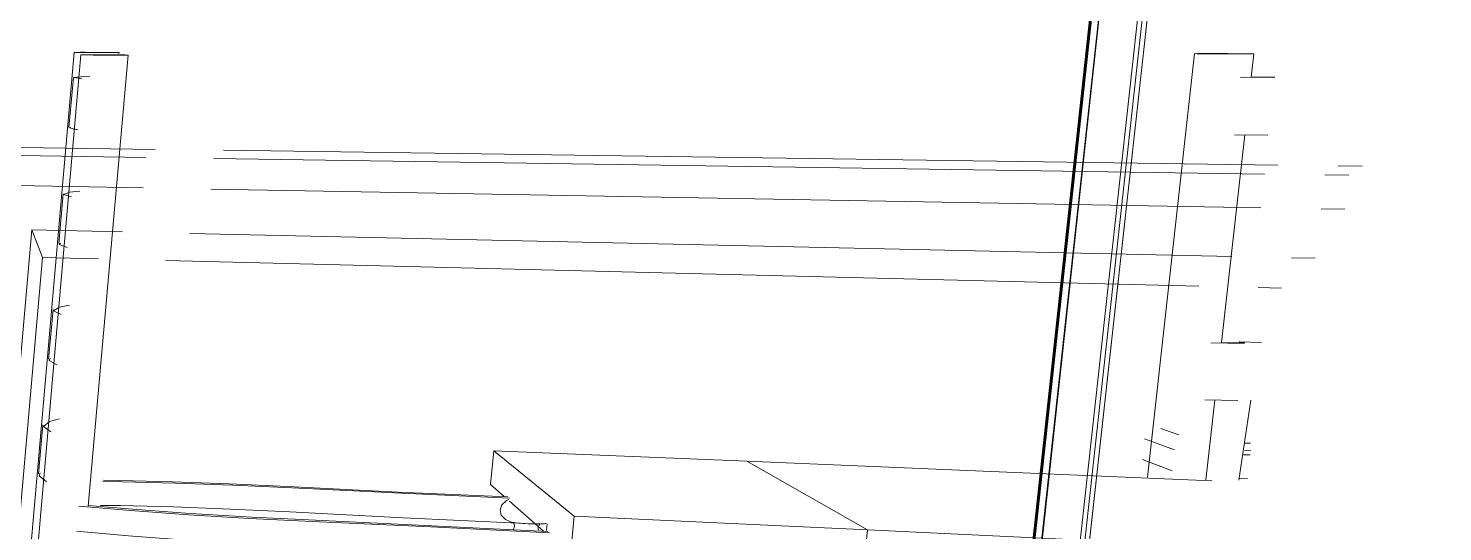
# Model space of a CAD drawing. Header units: inches. Extents: x 490.8 to 498.2, y -67.1 to -6.9.
# Drawn here: x 497.7922 to 498.1358, y -66.5876 to -66.4653 of the extents above; entities that cross this region are included whole.
import ezdxf

# ---------------------------------------------------------------- set-up
doc = ezdxf.new("R2010")
doc.units = ezdxf.units.IN
doc.header["$MEASUREMENT"] = 0
for name, color, linetype, lineweight in [('A-GLAZ', 151, 'Continuous', 13), ('A-WALL', 113, 'Continuous', 13), ('I-FURN', 30, 'Continuous', 9), ('Q-CASE', 31, 'Continuous', 9)]:
    doc.layers.add(name, color=color, linetype=linetype, lineweight=lineweight)

msp = doc.modelspace()

# ---------------------------------------------------------------- linework, layer by layer
at = {"layer": 'A-GLAZ', "lineweight": 9}
for p, q in [((498.11308, -65.90514), (498.01792, -66.77874)), ((498.02004, -66.75842), (498.11077, -65.92535)), ((498.03022, -66.7597), (498.12213, -65.9229)), ((498.12213, -65.9229), (498.03022, -66.7597)), ((498.08899, -66.1097), (498.01081, -66.82841)), ((498.00654, -66.8663), (498.0853, -66.14206)), ((498.08074, -66.18211), (498.00536, -66.87536)), ((498.00785, -66.85088), (498.07679, -66.21687)), ((498.02114, -66.85308), (498.07784, -66.33729)), ((498.07784, -66.33729), (498.02114, -66.85308))]:
    msp.add_line(p, q, dxfattribs=at)
at = {"layer": 'A-WALL'}
msp.add_line((498.04006, -66.66001), (498.13585, -65.78702), dxfattribs=at)
at = {"layer": 'I-FURN'}
for p, q in [((497.78076, -66.72928), (497.80336, -66.47111)), ((497.78121, -66.74276), (497.80499, -66.47171)), ((497.80574, -66.47169), (497.80531, -66.4717)), ((497.81646, -66.47177), (497.80673, -66.58138)), ((497.81426, -66.47117), (497.81424, -66.4714)), ((498.06414, -66.57438), (498.07557, -66.47142)), ((498.08996, -66.47149), (498.08932, -66.47716)), ((498.08967, -66.47148), (498.08943, -66.47147)), ((497.80208, -66.48938), (497.80318, -66.47723)), ((498.08676, -66.47715), (498.09493, -66.47719)), ((498.09507, -66.47715), (498.08933, -66.47713)), ((498.08775, -66.49118), (498.08208, -66.54167)), ((498.09335, -66.49123), (498.08526, -66.49117)), ((497.79961, -66.51759), (497.8007, -66.5055)), ((497.79716, -66.54566), (497.79824, -66.53363)), ((498.07952, -66.54171), (498.08764, -66.54188)), ((498.0878, -66.54174), (498.08209, -66.54161)), ((498.08653, -66.54146), (498.08637, -66.54146)), ((498.08638, -66.54145), (498.09186, -66.54161)), ((498.08607, -66.55577), (498.07804, -66.55557)), ((498.08051, -66.55563), (498.07834, -66.57498)), ((498.08921, -66.55565), (498.08628, -66.5751)), ((497.79471, -66.57359), (497.79579, -66.56162)), ((498.07172, -66.56408), (498.06734, -66.56256)), ((497.90449, -66.57619), (497.90529, -66.56795)), ((497.9668, -66.57052), (497.90529, -66.56795)), ((497.90529, -66.56795), (497.92484, -66.58381)), ((498.07071, -66.56772), (498.06343, -66.56509)), ((498.08924, -66.56796), (498.08766, -66.5679)), ((498.08767, -66.56608), (498.08917, -66.56614)), ((497.9668, -66.57052), (497.99612, -66.5872)), ((497.99612, -66.5872), (497.9668, -66.57052)), ((498.07973, -66.57524), (497.9668, -66.57052)), ((497.9668, -66.57052), (497.99612, -66.5872)), ((498.06288, -66.57006), (498.07014, -66.57281)), ((498.08743, -66.56891), (498.08906, -66.56898)), ((498.08654, -66.57469), (498.08843, -66.57476)), ((497.9078, -66.57909), (497.90449, -66.57619)), ((497.91741, -66.58753), (497.90911, -66.58024)), ((497.92391, -66.59324), (497.92484, -66.58381)), ((497.92484, -66.58381), (497.99612, -66.5872)), ((497.91813, -66.58731), (497.91828, -66.58572)), ((497.99612, -66.5872), (497.9951, -66.59688)), ((497.9951, -66.59688), (497.99612, -66.5872)), ((497.99612, -66.5872), (498.06719, -66.59058))]:
    msp.add_line(p, q, dxfattribs=at)
for points in [[(497.8034, -66.47111, 0), (497.80339, -66.47111, 0), (497.8036, -66.47112, 0), (497.80417, -66.47113, 0), (497.80505, -66.47114, 0), (497.80619, -66.47115, 0), (497.80752, -66.47116, 0), (497.80894, -66.47117, 0)], [(497.80874, -66.4711, 0), (497.80733, -66.4711, 0), (497.80603, -66.47109, 0), (497.80492, -66.47109, 0), (497.8043, -66.4711, 0)], [(497.80503, -66.4717, 0), (497.80502, -66.47171, 0), (497.80524, -66.47172, 0), (497.80584, -66.47173, 0), (497.80677, -66.47174, 0), (497.80797, -66.47175, 0), (497.80937, -66.47176, 0), (497.81086, -66.47177, 0)], [(497.81064, -66.4717, 0), (497.80916, -66.47169, 0), (497.80779, -66.47169, 0), (497.80663, -66.47169, 0), (497.80598, -66.47169, 0)], [(497.8138, -66.47115, 0), (497.81351, -66.47114, 0), (497.81262, -66.47113, 0), (497.81147, -66.47112, 0), (497.81015, -66.47111, 0), (497.80874, -66.4711, 0)], [(497.80894, -66.47117, 0), (497.81035, -66.47117, 0), (497.81166, -66.47117, 0), (497.81277, -66.47117, 0), (497.81362, -66.47117, 0), (497.81414, -66.47117, 0), (497.8143, -66.47116, 0)], [(497.81598, -66.47175, 0), (497.81566, -66.47174, 0), (497.81472, -66.47173, 0), (497.81352, -66.47172, 0), (497.81212, -66.47171, 0), (497.81064, -66.4717, 0)], [(497.81086, -66.47177, 0), (497.81234, -66.47178, 0), (497.81372, -66.47178, 0), (497.8149, -66.47178, 0), (497.81579, -66.47178, 0), (497.81633, -66.47177, 0), (497.8165, -66.47176, 0)], [(498.07567, -66.47141, 0), (498.07567, -66.47142, 0), (498.07616, -66.47143, 0)], [(498.07616, -66.47143, 0), (498.0771, -66.47144, 0), (498.07843, -66.47146, 0), (498.08006, -66.47147, 0), (498.08188, -66.47148, 0), (498.08377, -66.47149, 0), (498.08559, -66.4715, 0), (498.08722, -66.4715, 0), (498.08854, -66.4715, 0), (498.08947, -66.4715, 0), (498.08995, -66.47149, 0), (498.09, -66.47149, 0)], [(498.08943, -66.47147, 0), (498.08847, -66.47146, 0), (498.08713, -66.47145, 0), (498.0855, -66.47143, 0), (498.08368, -66.47142, 0), (498.08181, -66.47141, 0), (498.08, -66.47141, 0), (498.07839, -66.4714, 0), (498.07707, -66.4714, 0), (498.07629, -66.47141, 0)], [(497.80718, -66.47697, 0), (497.8049, -66.47706, 0), (497.80331, -66.47725, 0), (497.80485, -66.47748, 0), (497.80524, -66.47751, 0)], [(497.80415, -66.48987, 0), (497.80374, -66.48982, 0), (497.80221, -66.48944, 0), (497.80247, -66.48931, 0)], [(497.80471, -66.50484, 0), (497.80224, -66.50512, 0), (497.80085, -66.50567, 0), (497.80273, -66.50625, 0)], [(497.80165, -66.51856, 0), (497.79975, -66.51782, 0), (497.80002, -66.51746, 0)], [(497.80227, -66.53258, 0), (497.79979, -66.53304, 0), (497.79837, -66.53392, 0), (497.80022, -66.53485, 0)], [(497.79914, -66.5471, 0), (497.79728, -66.54601, 0), (497.79756, -66.54547, 0)], [(497.79984, -66.56019, 0), (497.79735, -66.56082, 0), (497.79591, -66.56203, 0), (497.79772, -66.56331, 0)], [(497.79665, -66.5755, 0), (497.79483, -66.57406, 0), (497.79512, -66.57335, 0)], [(497.85517, -66.57667, 0), (497.84101, -66.57601, 0), (497.82728, -66.57551, 0), (497.81438, -66.57518, 0), (497.81051, -66.57512, 0)], [(497.81031, -66.57545, 0), (497.81502, -66.57552, 0), (497.82799, -66.57582, 0), (497.8419, -66.57632, 0), (497.85631, -66.57698, 0)], [(497.90876, -66.57916, 0), (497.8821, -66.57798, 0), (497.85517, -66.57667, 0)], [(497.85631, -66.57698, 0), (497.88287, -66.57828, 0), (497.90909, -66.57945, 0)], [(497.80447, -66.58145, 0), (497.81709, -66.5825, 0), (497.83112, -66.58349, 0), (497.846, -66.58438, 0), (497.86121, -66.58512, 0)], [(497.86199, -66.58486, 0), (497.84659, -66.5841, 0), (497.83157, -66.5832, 0), (497.81751, -66.58218, 0), (497.80679, -66.58126, 0)], [(497.85577, -66.58283, 0), (497.84137, -66.58213, 0), (497.82747, -66.58161, 0), (497.8145, -66.58129, 0), (497.8098, -66.58122, 0)], [(497.91131, -66.58554, 0), (497.90962, -66.58529, 0), (497.90814, -66.58463, 0), (497.90714, -66.58359, 0), (497.90682, -66.58234, 0), (497.90724, -66.5811, 0), (497.90834, -66.58009, 0), (497.909, -66.57976, 0)], [(497.91131, -66.58554, 0), (497.8833, -66.58424, 0), (497.85577, -66.58283, 0)], [(497.86121, -66.58512, 0), (497.89, -66.58645, 0), (497.91882, -66.58793, 0)], [(497.91844, -66.5876, 0), (497.89025, -66.58616, 0), (497.86199, -66.58486, 0)], [(497.86062, -66.59137, 0), (497.84543, -66.59059, 0), (497.83056, -66.58966, 0), (497.81654, -66.58862, 0), (497.80393, -66.58751, 0)], [(497.91014, -66.58697, 0), (497.91029, -66.58668, 0), (497.91036, -66.58633, 0), (497.91035, -66.58606, 0), (497.91022, -66.58567, 0), (497.91008, -66.58548, 0)], [(497.91357, -66.58571, 0), (497.91296, -66.58567, 0), (497.91235, -66.58564, 0), (497.91177, -66.58559, 0), (497.91074, -66.5855, 0)], [(497.91359, -66.5857, 0), (497.91238, -66.58563, 0), (497.91131, -66.58554, 0)], [(497.91805, -66.5856, 0), (497.91791, -66.58563, 0), (497.91751, -66.58569, 0), (497.91681, -66.58575, 0), (497.91595, -66.58577, 0), (497.91477, -66.58575, 0), (497.91417, -66.58573, 0), (497.91357, -66.58571, 0)], [(497.91652, -66.58572, 0), (497.91636, -66.58574, 0), (497.91359, -66.5857, 0)], [(497.91617, -66.58728, 0), (497.91608, -66.587, 0), (497.91608, -66.58664, 0), (497.91614, -66.58638, 0), (497.91634, -66.586, 0), (497.91661, -66.58571, 0)]]:
    msp.add_polyline3d(points, dxfattribs=at)
at = {"layer": 'Q-CASE'}
for p, q in [((497.7325, -66.49535), (497.82078, -66.49666)), ((497.82305, -66.49468), (497.73457, -66.49344)), ((498.09576, -66.49851), (497.83962, -66.49491)), ((497.8373, -66.4969), (498.09259, -66.50069)), ((498.11628, -66.49879), (498.11047, -66.49871)), ((497.82013, -66.50403), (497.73192, -66.50247)), ((498.10725, -66.50091), (498.11303, -66.50099)), ((498.09167, -66.50886), (497.83662, -66.50433)), ((498.11209, -66.50922), (498.10631, -66.50912)), ((497.78059, -66.65742), (497.79304, -66.51428)), ((497.81508, -66.51477), (497.79304, -66.51428)), ((497.79304, -66.51428), (497.79566, -66.52095)), ((498.08461, -66.52072), (497.83146, -66.51513)), ((497.78168, -66.68118), (497.79566, -66.52095)), ((497.79566, -66.52095), (497.8093, -66.52129)), ((497.82563, -66.5217), (498.07664, -66.52791)), ((498.10487, -66.52116), (498.09914, -66.52104)), ((498.09104, -66.52826), (498.09672, -66.5284))]:
    msp.add_line(p, q, dxfattribs=at)

doc.saveas('drawing.dxf')
